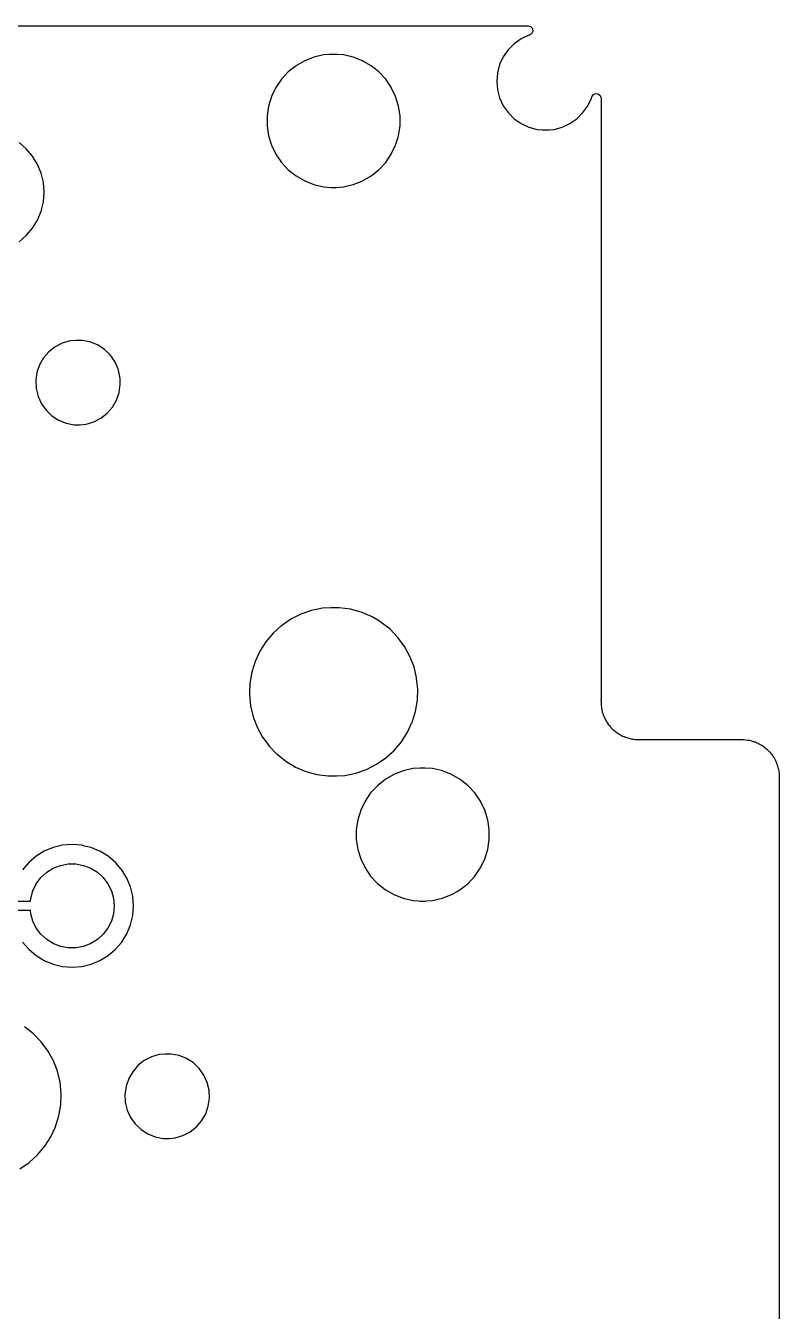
# Model space of a CAD drawing. Extents: x -140 to 29, y -83 to 10.
# Drawn here: x 3.68 to 23.81, y -24.79 to 9.52 of the extents above; entities that cross this region are included whole.
import ezdxf

# ---------------------------------------------------------------- set-up
doc = ezdxf.new("R2010")
doc.units = 0
doc.layers.add('BLACK', color=7, linetype='CONTINUOUS')

msp = doc.modelspace()

# ---------------------------------------------------------------- linework, layer by layer
at = {"layer": 'BLACK', "linetype": 'CONTINUOUS'}
for p, q in [((-47.7745, 9.5245), (3.99224, 9.5245)), ((3.99224, 9.5245), (17.1013, 9.52058)), ((17.1215, 9.26957), (16.9153, 9.1734)), ((17.1013, 9.52058), (17.1694, 9.50056)), ((17.1339, 9.27289), (17.1215, 9.26957)), ((17.1367, 9.27367), (17.1339, 9.27289)), ((17.1964, 9.31204), (17.1367, 9.27367)), ((17.1694, 9.50056), (17.2159, 9.44689)), ((17.2259, 9.37661), (17.1964, 9.31204)), ((17.2159, 9.44689), (17.2259, 9.37661)), ((16.7289, 9.04287), (16.568, 8.88197)), ((16.9153, 9.1734), (16.7289, 9.04288)), ((16.7289, 9.04288), (16.7289, 9.04287)), ((16.9153, 9.1734), (16.9153, 9.1734)), ((11.1342, 8.58825), (10.9122, 8.46011)), ((11.3817, 8.68542), (11.1342, 8.58825)), ((11.1342, 8.58825), (11.1342, 8.58825)), ((11.641, 8.7446), (11.3817, 8.68542)), ((11.7951, 8.75615), (11.641, 8.7446)), ((11.8398, 8.7595), (11.7951, 8.75615)), ((11.9727, 8.7595), (11.8398, 8.7595)), ((11.8398, 8.7595), (11.8398, 8.7595)), ((12.0142, 8.75638), (11.9727, 8.7595)), ((11.9727, 8.7595), (11.9727, 8.7595)), ((12.1715, 8.7446), (12.0142, 8.75638)), ((12.4308, 8.68542), (12.1715, 8.7446)), ((12.6783, 8.58825), (12.4308, 8.68542)), ((12.7092, 8.57045), (12.6783, 8.58825)), ((12.6783, 8.58825), (12.6783, 8.58825)), ((12.6783, 8.58825), (12.6783, 8.58825)), ((16.4374, 8.69557), (16.3413, 8.48933)), ((16.5679, 8.88196), (16.4374, 8.69557)), ((16.568, 8.88197), (16.5679, 8.88196)), ((10.6959, 8.28945), (10.515, 8.09448)), ((10.9038, 8.45527), (10.6959, 8.28945)), ((10.9122, 8.46011), (10.9038, 8.45527)), ((12.9087, 8.45527), (12.7092, 8.57045)), ((13.1166, 8.28945), (12.9087, 8.45527)), ((13.2975, 8.09448), (13.1166, 8.28945)), ((16.2824, 8.26952), (16.2625, 8.04283)), ((16.3413, 8.48932), (16.2824, 8.26952)), ((16.3413, 8.48933), (16.3413, 8.48932)), ((10.515, 8.09448), (10.3652, 7.87475)), ((10.515, 8.09448), (10.515, 8.09448)), ((10.515, 8.09448), (10.515, 8.09448)), ((13.3892, 7.96), (13.2975, 8.09448)), ((13.4418, 7.88288), (13.3892, 7.96)), ((16.2625, 8.04283), (16.2824, 7.81613)), ((10.2498, 7.63512), (10.1714, 7.38098)), ((10.3652, 7.87474), (10.2498, 7.63512)), ((10.3652, 7.87475), (10.3652, 7.87474)), ((13.4473, 7.87474), (13.4418, 7.88288)), ((13.5627, 7.63512), (13.4473, 7.87474)), ((13.6411, 7.38097), (13.5627, 7.63512)), ((16.2824, 7.81613), (16.3413, 7.59634)), ((16.3413, 7.59634), (16.3413, 7.59633)), ((16.3413, 7.59633), (16.4374, 7.39009)), ((18.6986, 7.39009), (18.7932, 7.59305)), ((18.7932, 7.59305), (18.7947, 7.59633)), ((18.7947, 7.59633), (18.8018, 7.62266)), ((18.8018, 7.62266), (18.8387, 7.68328)), ((18.8387, 7.68328), (18.9026, 7.7143)), ((18.9026, 7.7143), (18.9731, 7.70588)), ((18.9731, 7.70588), (19.0278, 7.66067)), ((19.0278, 7.66067), (19.0495, 7.59305)), ((19.0495, 7.59305), (19.0495, 7.59005)), ((19.0495, 7.59005), (19.0495, -8.45608)), ((10.1714, 7.38097), (10.1318, 7.11798)), ((10.1714, 7.38098), (10.1714, 7.38097)), ((10.1714, 7.38097), (10.1714, 7.38097)), ((13.6807, 7.11798), (13.6411, 7.38097)), ((16.4374, 7.39009), (16.5679, 7.20369)), ((18.5681, 7.20369), (18.6986, 7.39009)), ((10.1318, 7.11798), (10.1318, 6.85202)), ((13.6807, 6.85202), (13.6807, 7.11798)), ((16.5679, 7.20369), (16.568, 7.20369)), ((16.568, 7.20369), (16.7289, 7.04279)), ((16.7289, 7.04279), (16.7289, 7.04278)), ((16.7289, 7.04278), (16.9153, 6.91226)), ((16.9153, 6.91226), (16.9153, 6.91226)), ((16.9153, 6.91226), (17.1215, 6.81609)), ((18.0604, 6.8375), (18.2207, 6.91226)), ((18.2207, 6.91226), (18.4071, 7.04278)), ((18.4071, 7.04279), (18.568, 7.20369)), ((18.4071, 7.04278), (18.4071, 7.04279)), ((18.568, 7.20369), (18.5681, 7.20369)), ((10.1318, 6.85202), (10.1714, 6.58903)), ((10.1714, 6.58903), (10.1714, 6.58902)), ((10.1714, 6.58902), (10.2498, 6.33488)), ((13.5627, 6.33488), (13.6276, 6.54529)), ((13.6276, 6.54529), (13.6411, 6.58902)), ((13.6411, 6.58903), (13.6807, 6.85202)), ((13.6411, 6.58902), (13.6411, 6.58903)), ((17.1215, 6.81609), (17.1215, 6.81609)), ((17.1215, 6.81609), (17.3413, 6.75719)), ((17.3413, 6.75719), (17.4772, 6.7453)), ((17.4772, 6.7453), (17.5112, 6.74233)), ((17.5112, 6.74233), (17.5112, 6.74233)), ((17.5112, 6.74233), (17.6248, 6.74233)), ((17.6248, 6.74233), (17.6673, 6.74605)), ((17.6248, 6.74233), (17.6248, 6.74233)), ((17.6673, 6.74605), (17.7947, 6.75719)), ((17.7947, 6.75719), (18.0145, 6.81609)), ((18.0145, 6.81609), (18.0604, 6.8375)), ((18.0145, 6.81609), (18.0145, 6.81609)), ((18.0145, 6.81609), (18.0145, 6.81609)), ((3.69863, 6.23863), (3.50312, 6.40562)), ((3.86562, 6.04312), (3.69863, 6.23863)), ((10.2498, 6.33488), (10.3652, 6.09526)), ((13.4473, 6.09526), (13.5627, 6.33488)), ((3.99996, 5.82389), (3.86562, 6.04312)), ((10.3652, 6.09526), (10.3652, 6.09525)), ((10.3652, 6.09525), (10.515, 5.87552)), ((10.515, 5.87552), (10.515, 5.87552)), ((10.515, 5.87552), (10.6959, 5.68055)), ((13.1166, 5.68055), (13.2975, 5.87552)), ((13.2975, 5.87552), (13.344, 5.94372)), ((13.344, 5.94372), (13.4473, 6.09525)), ((13.4473, 6.09525), (13.4473, 6.09526)), ((13.4473, 6.09526), (13.4473, 6.09526)), ((4.09835, 5.58634), (3.99996, 5.82389)), ((4.15838, 5.33633), (4.09835, 5.58634)), ((10.6959, 5.68055), (10.9038, 5.51472)), ((10.9038, 5.51472), (10.9038, 5.51472)), ((10.9038, 5.51472), (11.1342, 5.38175)), ((12.6783, 5.38175), (12.9087, 5.51472)), ((12.9087, 5.51472), (12.9472, 5.54547)), ((12.9472, 5.54547), (13.1166, 5.68055)), ((4.17855, 5.08), (4.15838, 5.33633)), ((11.1342, 5.38175), (11.1342, 5.38175)), ((11.1342, 5.38175), (11.3817, 5.28458)), ((11.3817, 5.28458), (11.641, 5.2254)), ((11.641, 5.2254), (11.8398, 5.2105)), ((11.8398, 5.2105), (11.8398, 5.2105)), ((11.8398, 5.2105), (11.9727, 5.2105)), ((11.9727, 5.2105), (12.1715, 5.2254)), ((12.1715, 5.2254), (12.4308, 5.28458)), ((12.4308, 5.28458), (12.5718, 5.33995)), ((12.4308, 5.28458), (12.4308, 5.28458)), ((12.5718, 5.33995), (12.6783, 5.38175)), ((12.6783, 5.38175), (12.6783, 5.38175)), ((4.09835, 4.57366), (4.15838, 4.82367)), ((4.15838, 4.82367), (4.17855, 5.08)), ((3.99996, 4.33611), (4.09835, 4.57366)), ((3.86562, 4.11688), (3.99996, 4.33611)), ((3.50312, 3.75439), (3.69863, 3.92137)), ((3.69863, 3.92137), (3.86561, 4.11688)), ((3.86561, 4.11688), (3.86561, 4.11688)), ((3.86561, 4.11688), (3.86562, 4.11688)), ((4.65979, 1.04963), (4.46874, 0.951138)), ((4.86603, 1.11019), (4.65979, 1.04963)), ((4.65979, 1.04963), (4.65979, 1.04963)), ((4.86604, 1.11019), (4.86603, 1.11019)), ((5.02636, 1.1255), (4.86604, 1.11019)), ((5.02638, 1.1255), (5.02636, 1.1255)), ((5.18747, 1.1255), (5.02638, 1.1255)), ((5.02638, 1.1255), (5.02638, 1.1255)), ((5.39853, 1.08482), (5.18747, 1.1255)), ((5.59808, 1.00493), (5.39853, 1.08482)), ((4.23231, 0.740399), (4.15902, 0.655824)), ((4.29978, 0.818262), (4.23231, 0.740399)), ((4.46874, 0.951138), (4.29978, 0.818268)), ((4.29978, 0.818268), (4.29978, 0.818264)), ((4.29978, 0.818264), (4.29978, 0.818262)), ((5.7789, 0.888727), (5.59808, 1.00493)), ((5.93447, 0.740399), (5.7789, 0.888727)), ((6.05915, 0.56531), (5.93447, 0.740399)), ((4.05155, 0.469675), (3.99118, 0.295255)), ((4.15902, 0.655821), (4.05155, 0.469677)), ((4.05155, 0.469677), (4.05155, 0.469675)), ((4.15902, 0.655824), (4.15902, 0.655822)), ((4.15902, 0.655822), (4.15902, 0.655821)), ((6.14844, 0.36979), (6.05915, 0.56531)), ((6.19911, 0.160904), (6.14844, 0.36979)), ((3.96322, 0.14115), (3.95066, 0.053797)), ((3.95066, 0.053797), (3.96089, -0.160895)), ((3.98125, 0.266554), (3.96322, 0.14115)), ((3.99118, 0.295255), (3.98125, 0.266554)), ((6.20213, 0.097455), (6.19911, 0.160904)), ((6.20798, -0.025234), (6.20213, 0.097455)), ((3.96089, -0.160895), (3.96089, -0.160906)), ((3.96089, -0.160906), (4.01156, -0.369788)), ((6.10845, -0.469677), (6.17875, -0.266554)), ((6.17875, -0.266554), (6.20934, -0.053797)), ((6.20934, -0.053797), (6.20798, -0.025234)), ((4.01156, -0.369788), (4.01156, -0.36979)), ((4.01156, -0.36979), (4.10085, -0.56531)), ((4.10085, -0.56531), (4.22553, -0.740399)), ((5.86022, -0.818268), (6.00098, -0.655824)), ((6.00098, -0.655824), (6.10845, -0.469677)), ((4.22553, -0.740399), (4.22554, -0.740401)), ((4.22554, -0.740401), (4.22554, -0.740402)), ((4.22554, -0.740402), (4.29691, -0.80846)), ((4.29691, -0.80846), (4.3811, -0.888727)), ((4.3811, -0.888727), (4.56192, -1.00493)), ((4.56192, -1.00493), (4.76147, -1.08482)), ((5.50021, -1.04963), (5.69126, -0.951138)), ((5.69126, -0.951138), (5.86022, -0.818268)), ((4.76147, -1.08482), (4.97253, -1.1255)), ((4.97253, -1.1255), (4.97253, -1.1255)), ((4.97253, -1.1255), (5.13362, -1.1255)), ((5.13362, -1.1255), (5.13362, -1.1255)), ((5.13362, -1.1255), (5.13362, -1.1255)), ((5.13362, -1.1255), (5.13364, -1.1255)), ((5.13364, -1.1255), (5.28462, -1.11108)), ((5.28462, -1.11108), (5.29397, -1.11019)), ((5.29397, -1.11019), (5.50021, -1.04963)), ((11.312, -6.0855), (11.0281, -6.18407)), ((11.6064, -6.02565), (11.312, -6.0855)), ((11.312, -6.0855), (11.312, -6.0855)), ((11.8312, -6.0106), (11.6064, -6.02565)), ((11.6064, -6.02565), (11.6064, -6.02565)), ((11.6064, -6.02565), (11.6064, -6.02565)), ((12.0565, -6.0106), (11.8312, -6.0106)), ((12.3543, -6.05065), (12.0565, -6.0106)), ((12.6441, -6.13004), (12.3543, -6.05065)), ((12.9208, -6.24735), (12.6441, -6.13004)), ((10.5091, -6.49243), (10.2893, -6.69122)), ((10.5122, -6.48965), (10.5091, -6.49243)), ((10.7599, -6.31959), (10.5122, -6.48965)), ((10.5122, -6.48965), (10.5122, -6.48965)), ((10.5122, -6.48965), (10.5122, -6.48965)), ((11.0281, -6.18407), (10.7599, -6.31959)), ((13.1306, -6.37161), (12.9208, -6.24735)), ((12.9208, -6.24735), (12.9208, -6.24735)), ((13.1793, -6.40048), (13.1306, -6.37161)), ((13.1793, -6.40049), (13.1793, -6.40048)), ((13.4151, -6.5867), (13.1793, -6.40049)), ((10.2893, -6.69123), (10.0953, -6.92069)), ((10.2893, -6.69122), (10.2893, -6.69123)), ((13.4151, -6.58671), (13.4151, -6.5867)), ((13.624, -6.80271), (13.4151, -6.58671)), ((13.4151, -6.58671), (13.4151, -6.58671)), ((13.4151, -6.58671), (13.4151, -6.58671)), ((13.8023, -7.04462), (13.624, -6.80271)), ((9.93362, -7.17396), (9.80713, -7.44653)), ((10.0953, -6.92069), (9.93362, -7.17396)), ((10.0953, -6.92069), (10.0953, -6.92069)), ((13.9467, -7.30814), (13.8023, -7.04462)), ((9.80713, -7.44654), (9.7181, -7.73354)), ((9.80713, -7.44653), (9.80713, -7.44654)), ((14.0547, -7.58855), (13.9467, -7.30814)), ((9.7181, -7.73354), (9.66812, -8.02984)), ((14.1243, -7.88085), (14.0547, -7.58855)), ((14.1243, -7.88086), (14.1243, -7.88085)), ((14.1342, -7.97932), (14.1243, -7.88086)), ((14.1243, -7.88086), (14.1243, -7.88086)), ((9.66812, -8.02984), (9.65951, -8.28753)), ((9.66812, -8.02984), (9.66812, -8.02984)), ((9.66812, -8.02984), (9.66812, -8.02984)), ((14.1544, -8.17984), (14.1342, -7.97932)), ((14.1444, -8.48016), (14.1544, -8.17984)), ((9.65951, -8.28753), (9.65808, -8.33017)), ((9.65808, -8.33017), (9.68816, -8.62913)), ((14.0944, -8.77646), (14.1444, -8.48016)), ((19.0495, -8.45608), (19.0448, -8.47211)), ((19.0448, -8.47211), (19.0492, -8.51684)), ((19.0492, -8.51684), (19.0495, -8.52301)), ((19.0495, -8.52301), (19.0495, -8.61253)), ((9.68816, -8.62913), (9.68816, -8.62914)), ((9.68816, -8.62914), (9.68816, -8.62914)), ((9.68816, -8.62914), (9.75782, -8.92145)), ((9.75782, -8.92145), (9.86582, -9.20186)), ((14.0054, -9.06346), (14.0944, -8.77646)), ((19.0495, -8.61253), (19.0603, -8.67387)), ((19.0603, -8.67387), (19.0589, -8.68621)), ((19.0589, -8.68621), (19.0663, -8.71057)), ((19.0663, -8.71057), (19.0681, -8.71792)), ((19.0681, -8.71792), (19.0799, -8.78494)), ((19.0799, -8.78494), (19.0799, -8.78494)), ((19.0799, -8.78494), (19.1076, -8.86092)), ((19.1076, -8.86092), (19.1084, -8.87457)), ((19.1084, -8.87457), (19.1171, -8.89074)), ((19.1171, -8.89074), (19.1243, -8.90704)), ((19.1243, -8.90704), (19.1398, -8.94944)), ((9.86582, -9.20186), (9.93587, -9.32969)), ((13.8789, -9.33603), (13.9991, -9.07698)), ((13.9991, -9.07698), (14.0054, -9.06347)), ((14.0054, -9.06347), (14.0054, -9.06346)), ((14.0054, -9.06346), (14.0054, -9.06346)), ((19.1398, -8.94944), (19.1398, -8.94944)), ((19.1398, -8.94944), (19.1877, -9.03245)), ((19.1877, -9.03245), (19.1913, -9.04743)), ((19.1913, -9.04743), (19.2017, -9.06005)), ((19.2017, -9.06005), (19.2134, -9.07698)), ((19.2134, -9.07698), (19.2273, -9.10106)), ((19.2273, -9.10106), (19.2305, -9.10557)), ((19.2305, -9.10557), (19.2301, -9.10584)), ((19.2301, -9.10584), (19.2395, -9.11974)), ((19.2395, -9.11974), (19.2416, -9.12371)), ((19.2416, -9.12371), (19.2608, -9.14098)), ((19.2608, -9.14098), (19.2654, -9.1465)), ((19.2654, -9.1465), (19.2978, -9.18506)), ((19.2978, -9.18506), (19.3046, -9.20072)), ((19.3046, -9.20072), (19.3158, -9.20986)), ((19.3158, -9.20986), (19.3324, -9.22627)), ((19.3324, -9.22627), (19.3398, -9.23516)), ((19.3398, -9.23516), (19.3398, -9.23516)), ((19.3398, -9.23516), (19.3487, -9.24263)), ((19.3487, -9.24263), (19.3651, -9.25921)), ((19.3651, -9.25921), (19.3696, -9.2647)), ((19.3696, -9.2647), (19.3899, -9.27721)), ((9.93587, -9.32969), (10.0102, -9.46537)), ((10.0102, -9.46537), (10.1311, -9.62938)), ((13.5232, -9.81878), (13.7172, -9.58931)), ((13.7172, -9.58931), (13.8789, -9.33603)), ((19.3899, -9.27721), (19.434, -9.31419)), ((19.434, -9.31419), (19.4443, -9.32969)), ((19.4443, -9.32969), (19.4553, -9.33553)), ((19.4553, -9.33553), (19.4692, -9.34493)), ((19.4692, -9.34493), (19.4694, -9.34453)), ((19.4694, -9.34453), (19.4739, -9.34769)), ((19.4739, -9.34769), (19.4739, -9.34769)), ((19.4739, -9.34769), (19.4917, -9.35795)), ((19.4917, -9.35795), (19.498, -9.36159)), ((19.498, -9.36159), (19.5149, -9.37331)), ((19.5149, -9.37331), (19.5224, -9.37945)), ((19.5224, -9.37945), (19.5425, -9.3873)), ((19.5425, -9.3873), (19.6256, -9.43522)), ((19.6256, -9.43522), (19.6256, -9.43523)), ((19.6256, -9.43523), (19.668, -9.45066)), ((19.668, -9.45066), (19.6843, -9.45794)), ((19.6843, -9.45794), (19.6952, -9.46377)), ((19.6952, -9.46377), (19.7141, -9.46745)), ((19.7141, -9.46745), (19.7901, -9.4951)), ((19.7901, -9.4951), (19.8571, -9.50692)), ((19.8571, -9.50692), (19.8644, -9.50868)), ((19.8644, -9.50868), (19.8835, -9.51447)), ((19.8835, -9.51447), (19.9011, -9.51468)), ((19.9011, -9.51468), (19.9625, -9.5255)), ((19.9625, -9.5255), (20.0499, -9.5255)), ((20.0499, -9.5255), (20.052, -9.5255)), ((20.052, -9.5255), (20.0582, -9.5258)), ((20.0582, -9.5258), (20.0955, -9.52948)), ((20.0955, -9.52948), (20.1189, -9.5255)), ((20.1189, -9.5255), (22.8097, -9.5255)), ((22.8097, -9.5255), (22.8152, -9.52574)), ((22.8152, -9.52574), (22.8334, -9.52733)), ((22.8334, -9.52733), (22.858, -9.52948)), ((22.858, -9.52948), (22.9841, -9.5419)), ((22.9841, -9.5419), (23.0043, -9.54558)), ((23.0043, -9.54558), (23.0709, -9.5634)), ((23.0709, -9.5634), (23.1447, -9.58581)), ((23.1447, -9.58581), (23.1639, -9.59164)), ((23.1639, -9.59164), (23.1806, -9.59802)), ((23.1806, -9.59802), (23.2149, -9.61401)), ((10.1311, -9.62938), (10.1885, -9.70729)), ((10.1885, -9.70729), (10.3897, -9.91533)), ((10.3897, -9.91533), (10.3974, -9.92329)), ((10.3974, -9.92329), (10.3974, -9.92329)), ((10.3974, -9.92329), (10.4497, -9.96459)), ((13.3003, -10.0203), (13.5232, -9.81878)), ((23.2149, -9.61401), (23.2479, -9.62938)), ((23.2479, -9.62938), (23.2509, -9.63091)), ((23.2509, -9.63091), (23.3348, -9.67574)), ((23.3348, -9.67574), (23.3412, -9.67969)), ((23.3412, -9.67969), (23.4073, -9.72596)), ((23.4073, -9.72596), (23.4111, -9.72887)), ((23.4111, -9.72887), (23.4833, -9.78808)), ((23.4833, -9.78808), (23.4878, -9.79222)), ((23.4878, -9.79222), (23.5453, -9.84965)), ((23.5453, -9.84965), (23.5494, -9.85422)), ((23.5494, -9.85422), (23.6086, -9.92637)), ((23.6086, -9.92637), (23.6115, -9.9302)), ((23.6115, -9.9302), (23.6578, -9.99628)), ((10.4497, -9.96459), (10.6332, -10.1095)), ((10.6332, -10.1095), (10.8917, -10.2627)), ((10.8917, -10.2627), (11.1684, -10.38)), ((12.7844, -10.3259), (13.0526, -10.1904)), ((13.0526, -10.1904), (13.3003, -10.0203)), ((14.2211, -10.2905), (14.0223, -10.3054)), ((14.3539, -10.2905), (14.2211, -10.2905)), ((14.2211, -10.2905), (14.2211, -10.2905)), ((14.5527, -10.3054), (14.3539, -10.2905)), ((14.3539, -10.2905), (14.3539, -10.2905)), ((23.6578, -9.99628), (23.6618, -10.0027)), ((23.6618, -10.0027), (23.7066, -10.0866)), ((23.7066, -10.0866), (23.7081, -10.0896)), ((23.7081, -10.0896), (23.7395, -10.1569)), ((23.7395, -10.1569), (23.7459, -10.1736)), ((23.7459, -10.1736), (23.7741, -10.2667)), ((23.7741, -10.2667), (23.7919, -10.3331)), ((11.1684, -10.38), (11.4582, -10.4593)), ((11.4582, -10.4593), (11.756, -10.4994)), ((11.756, -10.4994), (11.756, -10.4994)), ((11.756, -10.4994), (11.9813, -10.4994)), ((11.9813, -10.4994), (12.2061, -10.4844)), ((11.9813, -10.4994), (11.9813, -10.4994)), ((12.2061, -10.4844), (12.5005, -10.4245)), ((12.5005, -10.4245), (12.7844, -10.3259)), ((13.2851, -10.5947), (13.0771, -10.7606)), ((13.5154, -10.4617), (13.2851, -10.5947)), ((13.7483, -10.3704), (13.5154, -10.4617)), ((13.5154, -10.4617), (13.5154, -10.4617)), ((13.763, -10.3646), (13.7483, -10.3704)), ((14.0223, -10.3054), (13.763, -10.3646)), ((13.763, -10.3646), (13.763, -10.3646)), ((13.763, -10.3646), (13.763, -10.3646)), ((14.7878, -10.3591), (14.5527, -10.3054)), ((14.812, -10.3646), (14.7878, -10.3591)), ((14.9481, -10.418), (14.812, -10.3646)), ((15.0596, -10.4617), (14.9481, -10.418)), ((15.2899, -10.5947), (15.0596, -10.4617)), ((15.0596, -10.4617), (15.0596, -10.4617)), ((15.4979, -10.7606), (15.2899, -10.5947)), ((15.2899, -10.5947), (15.2899, -10.5947)), ((15.2899, -10.5947), (15.2899, -10.5947)), ((23.7919, -10.3331), (23.7956, -10.3534)), ((23.7956, -10.3534), (23.808, -10.4796)), ((23.808, -10.4796), (23.8113, -10.5171)), ((23.8113, -10.5171), (23.8117, -10.5215)), ((23.8117, -10.5215), (23.8118, -10.5223)), ((23.8118, -10.5223), (23.812, -10.5277)), ((23.812, -10.5277), (23.812, -27.5061)), ((12.8962, -10.9555), (12.7464, -11.1753)), ((13.0771, -10.7606), (12.8962, -10.9555)), ((12.8962, -10.9555), (12.8962, -10.9555)), ((15.6787, -10.9555), (15.4979, -10.7606)), ((15.6788, -10.9555), (15.6787, -10.9555)), ((15.8286, -11.1753), (15.6788, -10.9555)), ((12.7464, -11.1753), (12.631, -11.4149)), ((12.7464, -11.1753), (12.7464, -11.1753)), ((15.944, -11.4149), (15.8286, -11.1753)), ((15.8286, -11.1753), (15.8286, -11.1753)), ((15.8286, -11.1753), (15.8286, -11.1753)), ((12.631, -11.4149), (12.5526, -11.669)), ((16.007, -11.6193), (15.944, -11.4149)), ((16.0197, -11.6604), (16.007, -11.6193)), ((16.0224, -11.669), (16.0197, -11.6604)), ((12.5526, -11.669), (12.513, -11.932)), ((12.513, -11.932), (12.513, -12.198)), ((12.5526, -11.669), (12.5526, -11.669)), ((12.5526, -11.669), (12.5526, -11.669)), ((16.062, -11.932), (16.0224, -11.669)), ((16.062, -12.198), (16.062, -11.932)), ((4.66492, -12.3516), (4.41491, -12.4116)), ((4.92125, -12.3314), (4.66492, -12.3516)), ((5.17758, -12.3516), (4.92125, -12.3314)), ((4.92125, -12.3314), (4.92125, -12.3314)), ((5.25656, -12.3706), (5.17758, -12.3516)), ((12.513, -12.198), (12.5526, -12.461)), ((16.0224, -12.461), (16.062, -12.198)), ((3.95813, -12.6444), (3.76262, -12.8114)), ((4.17736, -12.51), (3.95813, -12.6444)), ((3.95813, -12.6444), (3.95813, -12.6444)), ((4.41491, -12.4116), (4.17736, -12.51)), ((5.42759, -12.4116), (5.25656, -12.3706)), ((5.61246, -12.4882), (5.42759, -12.4116)), ((5.66514, -12.51), (5.61246, -12.4882)), ((5.88437, -12.6444), (5.66514, -12.51)), ((6.07988, -12.8114), (5.88437, -12.6444)), ((5.88437, -12.6444), (5.88437, -12.6444)), ((5.88437, -12.6444), (5.88437, -12.6444)), ((12.5526, -12.461), (12.6303, -12.7128)), ((15.944, -12.7151), (16.0224, -12.461)), ((3.76262, -12.8114), (3.59564, -13.0069)), ((4.24329, -13.0722), (4.41979, -12.9629)), ((4.41979, -12.9629), (4.61338, -12.8879)), ((4.61338, -12.8879), (4.81745, -12.8498)), ((4.81745, -12.8498), (5.02505, -12.8498)), ((5.02505, -12.8498), (5.22912, -12.8879)), ((5.22912, -12.8879), (5.42271, -12.9629)), ((5.42271, -12.9629), (5.59921, -13.0722)), ((6.23364, -12.9914), (6.07988, -12.8114)), ((6.24687, -13.0069), (6.23364, -12.9914)), ((6.38121, -13.2261), (6.24687, -13.0069)), ((12.6303, -12.7128), (12.631, -12.7151)), ((12.631, -12.7151), (12.7464, -12.9547)), ((12.7464, -12.9547), (12.7464, -12.9547)), ((12.7464, -12.9547), (12.8962, -13.1745)), ((15.6787, -13.1745), (15.8061, -12.9877)), ((15.8061, -12.9877), (15.8286, -12.9547)), ((15.8286, -12.9547), (15.944, -12.7151)), ((15.8286, -12.9547), (15.8286, -12.9547)), ((15.8286, -12.9547), (15.8286, -12.9547)), ((3.87222, -13.5636), (3.96476, -13.3778)), ((3.96476, -13.3778), (4.08986, -13.2121)), ((4.08986, -13.2121), (4.24329, -13.0722)), ((5.59921, -13.0722), (5.75263, -13.2121)), ((5.75263, -13.2121), (5.87774, -13.3778)), ((5.87774, -13.3778), (5.97028, -13.5636)), ((6.4796, -13.4637), (6.38121, -13.2261)), ((12.8962, -13.1745), (12.8963, -13.1745)), ((12.8963, -13.1745), (13.0771, -13.3694)), ((13.0771, -13.3694), (13.2851, -13.5353)), ((15.2899, -13.5353), (15.4979, -13.3694)), ((15.4979, -13.3694), (15.6787, -13.1745)), ((3.8154, -13.7633), (3.87222, -13.5636)), ((5.97028, -13.5636), (6.0271, -13.7633)), ((6.53963, -13.7137), (6.4796, -13.4637)), ((6.5598, -13.97), (6.53963, -13.7137)), ((13.2851, -13.5353), (13.2851, -13.5353)), ((13.2851, -13.5353), (13.5154, -13.6682)), ((13.5154, -13.6682), (13.5154, -13.6683)), ((13.5154, -13.6683), (13.5154, -13.6683)), ((13.5154, -13.6683), (13.763, -13.7654)), ((14.812, -13.7654), (15.0596, -13.6683)), ((15.0596, -13.6682), (15.2212, -13.5749)), ((15.0596, -13.6683), (15.0596, -13.6682)), ((15.0596, -13.6682), (15.0596, -13.6682)), ((15.2212, -13.5749), (15.2899, -13.5353)), ((-16.7565, -13.845), (3.80783, -13.845)), ((3.80783, -13.845), (3.8154, -13.7633)), ((6.0271, -13.7633), (6.04625, -13.97)), ((6.04625, -13.97), (6.0271, -14.1767)), ((6.53963, -14.2263), (6.5598, -13.97)), ((13.763, -13.7654), (14.0223, -13.8246)), ((14.0223, -13.8246), (14.1728, -13.8359)), ((14.1728, -13.8359), (14.2211, -13.8395)), ((14.2211, -13.8395), (14.2211, -13.8395)), ((14.2211, -13.8395), (14.3539, -13.8395)), ((14.3539, -13.8395), (14.3955, -13.8364)), ((14.3955, -13.8364), (14.5527, -13.8246)), ((14.5527, -13.8246), (14.812, -13.7654)), ((3.80783, -14.095), (-16.7047, -14.095)), ((3.8154, -14.1767), (3.80783, -14.095)), ((3.87222, -14.3764), (3.8154, -14.1767)), ((3.96476, -14.5622), (3.87222, -14.3764)), ((5.97028, -14.3764), (5.87774, -14.5622)), ((6.0271, -14.1767), (5.97028, -14.3764)), ((6.4796, -14.4763), (6.53963, -14.2263)), ((4.08986, -14.7279), (3.96476, -14.5622)), ((4.24329, -14.8678), (4.08986, -14.7279)), ((5.75263, -14.7279), (5.59921, -14.8678)), ((5.87774, -14.5622), (5.75263, -14.7279)), ((6.24687, -14.9331), (6.38121, -14.7139)), ((6.38121, -14.7139), (6.4796, -14.4763)), ((3.59564, -14.9331), (3.76262, -15.1286)), ((4.41979, -14.9771), (4.24329, -14.8678)), ((4.61338, -15.0521), (4.41979, -14.9771)), ((4.81745, -15.0902), (4.61338, -15.0521)), ((5.02505, -15.0902), (4.81745, -15.0902)), ((5.22912, -15.0521), (5.02505, -15.0902)), ((5.42271, -14.9771), (5.22912, -15.0521)), ((5.59921, -14.8678), (5.42271, -14.9771)), ((6.07988, -15.1286), (6.24687, -14.9331)), ((3.76262, -15.1286), (3.95813, -15.2956)), ((3.95813, -15.2956), (3.95813, -15.2956)), ((3.95813, -15.2956), (4.17736, -15.43)), ((4.17736, -15.43), (4.41491, -15.5284)), ((5.42759, -15.5284), (5.66514, -15.43)), ((5.66514, -15.43), (5.88437, -15.2956)), ((5.88437, -15.2956), (6.07988, -15.1286)), ((4.41491, -15.5284), (4.66492, -15.5884)), ((4.66492, -15.5884), (4.92125, -15.6086)), ((4.92125, -15.6086), (5.17758, -15.5884)), ((5.17758, -15.5884), (5.42759, -15.5284)), ((3.89012, -17.3817), (3.65431, -17.1955)), ((3.89013, -17.3817), (3.89012, -17.3817)), ((4.09903, -17.5977), (3.89013, -17.3817)), ((3.89013, -17.3817), (3.89013, -17.3817)), ((3.89013, -17.3817), (3.89013, -17.3817)), ((4.27727, -17.8396), (4.09903, -17.5977)), ((4.42168, -18.1031), (4.27727, -17.8396)), ((4.52968, -18.3836), (4.42168, -18.1031)), ((6.84999, -18.0989), (6.68103, -18.2317)), ((7.04104, -18.0004), (6.84999, -18.0989)), ((7.24727, -17.9398), (7.04104, -18.0004)), ((7.24729, -17.9398), (7.24727, -17.9398)), ((7.40761, -17.9245), (7.24729, -17.9398)), ((7.40763, -17.9245), (7.40761, -17.9245)), ((7.56872, -17.9245), (7.40763, -17.9245)), ((7.56873, -17.9245), (7.56872, -17.9245)), ((7.77978, -17.9652), (7.56873, -17.9245)), ((7.97933, -18.0451), (7.77978, -17.9652)), ((7.77978, -17.9652), (7.77978, -17.9652)), ((7.77978, -17.9652), (7.77978, -17.9652)), ((8.16015, -18.1613), (7.97933, -18.0451)), ((8.31572, -18.3096), (8.16015, -18.1613)), ((4.59934, -18.6759), (4.52968, -18.3836)), ((6.54027, -18.3942), (6.4328, -18.5803)), ((6.68103, -18.2317), (6.54027, -18.3942)), ((6.54027, -18.3942), (6.54027, -18.3942)), ((6.68103, -18.2317), (6.68103, -18.2317)), ((8.4404, -18.4847), (8.31572, -18.3096)), ((8.52969, -18.6802), (8.4404, -18.4847)), ((4.62942, -18.9748), (4.59934, -18.6759)), ((6.3625, -18.7834), (6.34479, -18.9066)), ((6.4328, -18.5803), (6.3625, -18.7834)), ((6.3625, -18.7834), (6.3625, -18.7834)), ((6.3625, -18.7834), (6.3625, -18.7834)), ((6.4328, -18.5803), (6.4328, -18.5803)), ((8.58036, -18.8891), (8.52969, -18.6802)), ((4.61938, -19.2752), (4.6287, -18.9962)), ((4.6287, -18.9962), (4.62942, -18.9748)), ((6.34479, -18.9066), (6.33191, -18.9962)), ((6.33191, -18.9962), (6.34214, -19.2109)), ((6.34214, -19.2109), (6.34214, -19.2109)), ((6.34214, -19.2109), (6.39281, -19.4198)), ((8.56, -19.3166), (8.59059, -19.1038)), ((8.59059, -19.1038), (8.58036, -18.8891)), ((4.5694, -19.5715), (4.61938, -19.2752)), ((6.39281, -19.4198), (6.39281, -19.4198)), ((6.39281, -19.4198), (6.4821, -19.6153)), ((8.38223, -19.7058), (8.4897, -19.5197)), ((8.4897, -19.5197), (8.56, -19.3166)), ((4.35388, -20.131), (4.47582, -19.8683)), ((4.47582, -19.8683), (4.48036, -19.8585)), ((4.48036, -19.8585), (4.48037, -19.8585)), ((4.48037, -19.8585), (4.48062, -19.8576)), ((4.48062, -19.8576), (4.5694, -19.5715)), ((6.4821, -19.6153), (6.60678, -19.7904)), ((6.60678, -19.7904), (6.60679, -19.7904)), ((6.60679, -19.7904), (6.60679, -19.7904)), ((6.60679, -19.7904), (6.62972, -19.8123)), ((6.62972, -19.8123), (6.76235, -19.9387)), ((8.07251, -20.0011), (8.24147, -19.8683)), ((8.24147, -19.8683), (8.38223, -19.7058)), ((4.19219, -20.3843), (4.35388, -20.131)), ((6.76235, -19.9387), (6.94317, -20.0549)), ((6.94317, -20.0549), (7.14272, -20.1348)), ((7.14272, -20.1348), (7.35378, -20.1755)), ((7.35378, -20.1755), (7.35378, -20.1755)), ((7.35378, -20.1755), (7.51487, -20.1755)), ((7.51487, -20.1755), (7.51487, -20.1755)), ((7.51487, -20.1755), (7.51487, -20.1755)), ((7.51487, -20.1755), (7.51489, -20.1755)), ((7.51489, -20.1755), (7.66587, -20.1611)), ((7.66587, -20.1611), (7.67522, -20.1602)), ((7.67522, -20.1602), (7.88146, -20.0996)), ((7.88146, -20.0996), (8.07251, -20.0011)), ((3.99819, -20.6138), (4.19219, -20.3843)), ((3.52759, -20.9854), (3.77533, -20.8153)), ((3.77533, -20.8153), (3.99819, -20.6138))]:
    msp.add_line(p, q, dxfattribs=at)

doc.saveas('drawing.dxf')
